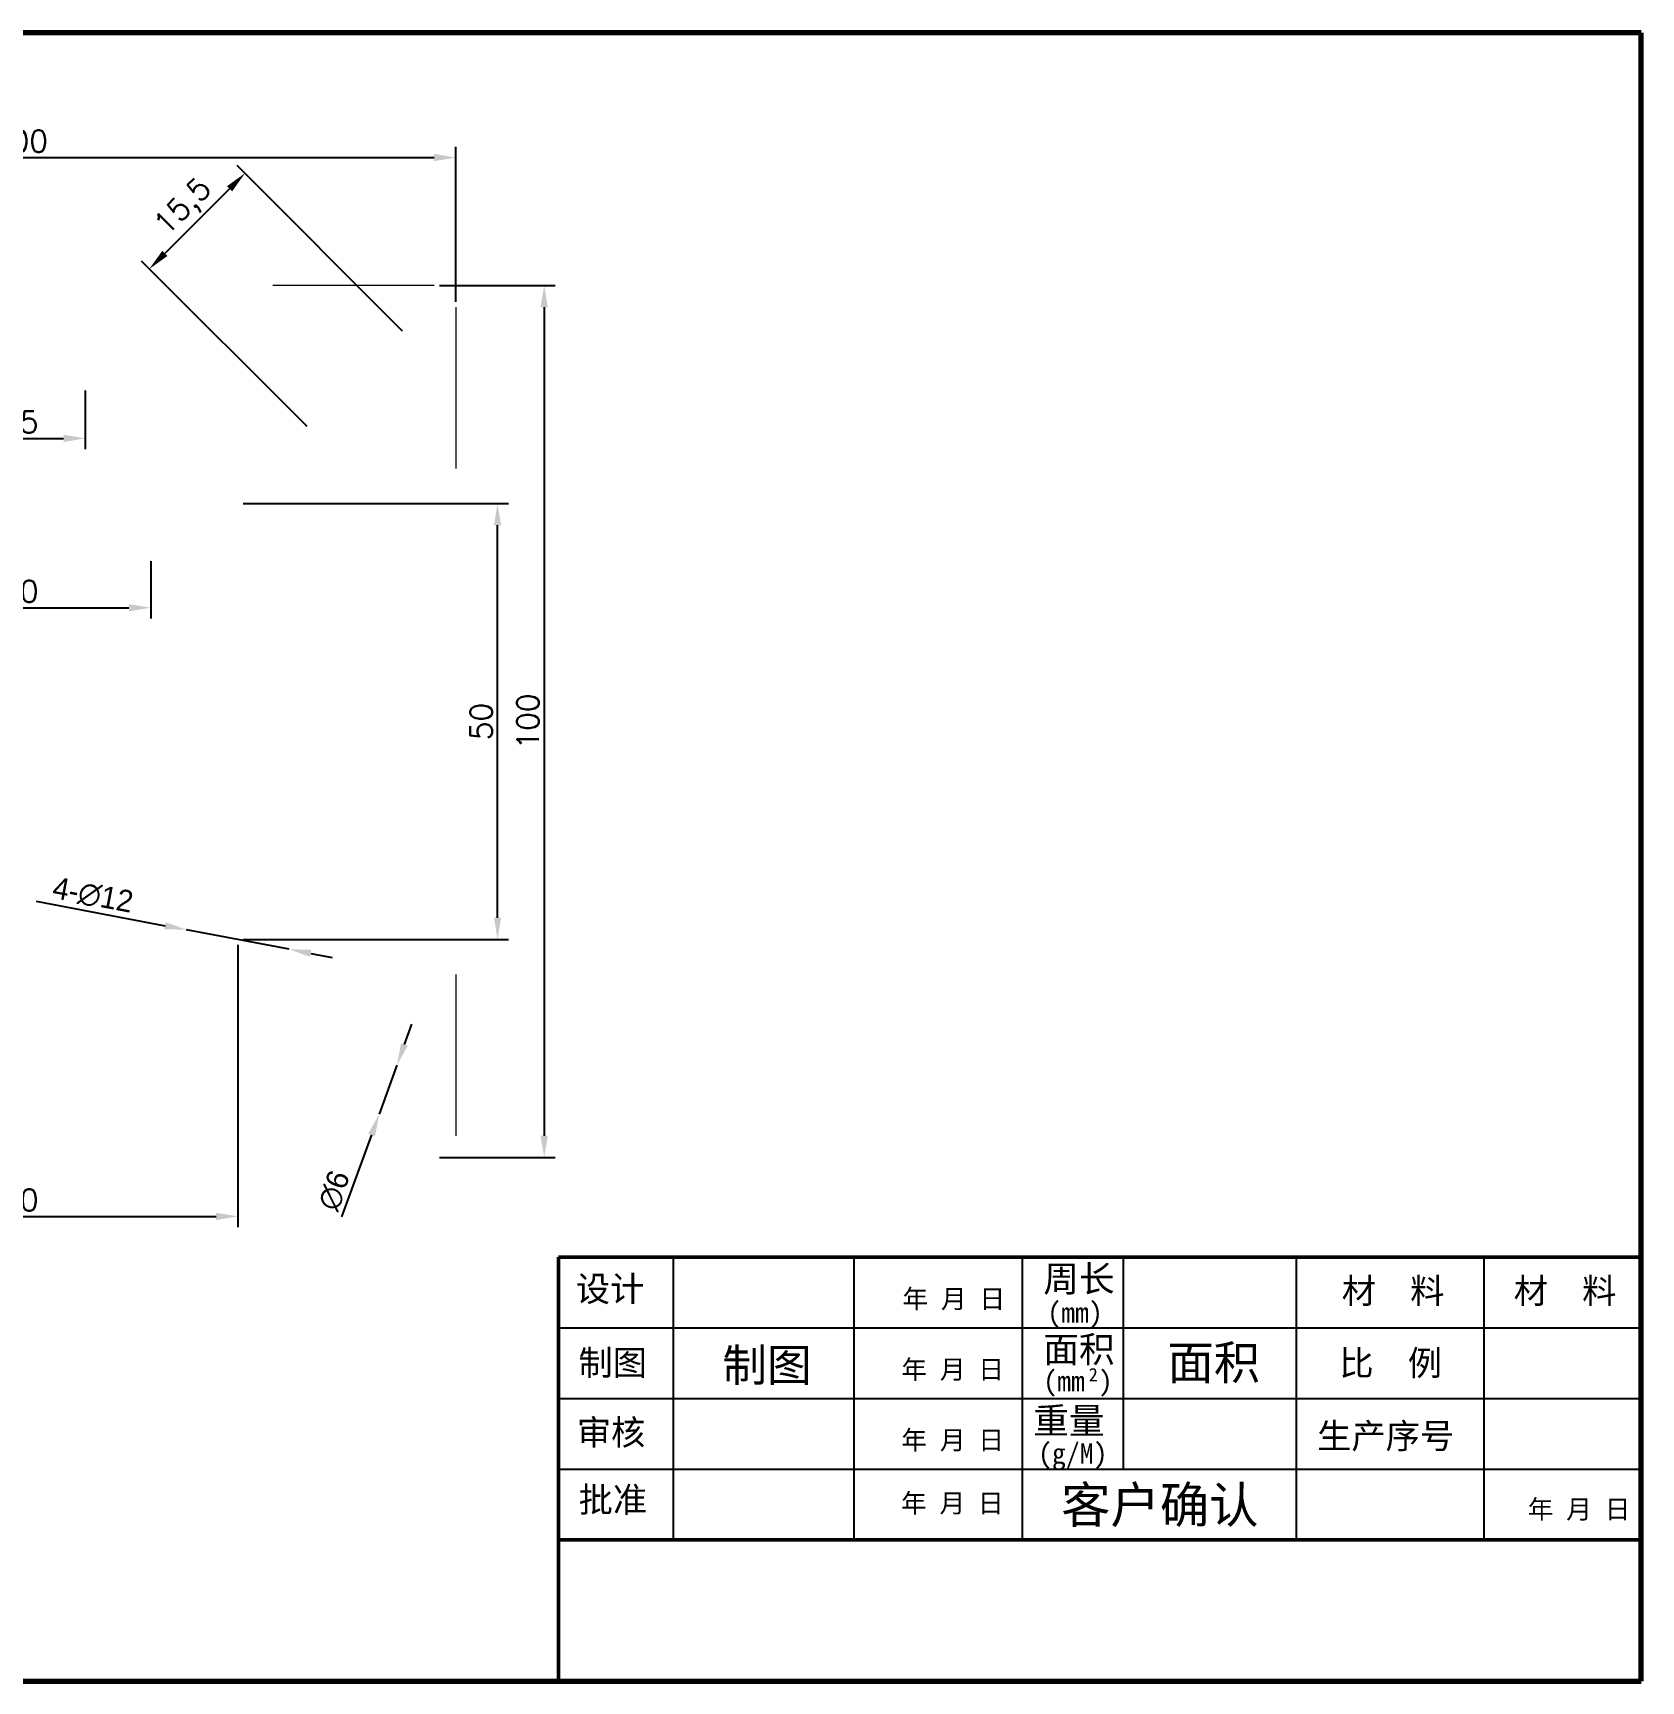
# Model space of a CAD drawing. Header units: millimetres. Extents: x 667 to 3290, y 428 to 2286.
# Drawn here: x 1370.8 to 1555.2, y 1030.2 to 1219.2 of the extents above; entities that cross this region are included whole.
import ezdxf

# ---------------------------------------------------------------- set-up
doc = ezdxf.new("R2010")
doc.units = ezdxf.units.MM
doc.layers.add('实体1', color=5, linetype='Continuous', lineweight=50)
doc.layers.add('标注层', color=210, linetype='Continuous', lineweight=0)
doc.layers.add('细线', color=100, linetype='Continuous')
doc.styles.get("Standard").update_dxf_attribs({"font": 'txt', "bigfont": 'gbcbig.shx'})
doc.styles.add('宋体', font='', dxfattribs={"height": 2.5})
doc.styles.add('文字', font='')
doc.styles.get('宋体').set_extended_font_data('SimSun')
doc.styles.get('文字').set_extended_font_data('KaiTi_GB2312')
doc.dimstyles.new('ISO-25', dxfattribs={"dimtxt": 2.5, "dimasz": 2.5, "dimexe": 1.25, "dimexo": 0.625, "dimtad": 1, "dimtxsty": 'Standard', "dimcen": 2.5, "dimadec": 0, "dimazin": 0, "dimtfac": 1, "dimtmove": 0, "dimatfit": 3, "dimfxl": 1, "dimarcsym": 0})

# ---------------------------------------------------------------- blocks, each defined once
blk = doc.blocks.new('*D659')
at = {"layer": 'DEFPOINTS', "color": 0, "transparency": 16777216}
for p in [(1419.34, 1204.87), (1319.34, 1187.7), (1419.34, 1187.7)]:
    blk.add_point(p, dxfattribs=at)
at = {"layer": '标注层', "color": 0, "lineweight": -2, "transparency": 16777216}
for p, q in [((1319.34, 1188.32), (1319.34, 1206.12)), ((1419.34, 1188.32), (1419.34, 1206.12)), ((1321.84, 1204.87), (1416.84, 1204.87))]:
    blk.add_line(p, q, dxfattribs=at)
at = {"layer": '标注层', "color": 0, "transparency": 16777216}
for points in [[(1321.84, 1205.29), (1321.84, 1204.46), (1319.34, 1204.87)], [(1416.84, 1205.29), (1416.84, 1204.46), (1419.34, 1204.87)]]:
    blk.add_solid(points, dxfattribs=at)
at = {"layer": '标注层', "color": 0, "transparency": 16777216, "insert": (1369.34, 1206.75), "char_height": 2.5, "attachment_point": 5}
blk.add_mtext('100', dxfattribs=at)
blk = doc.blocks.new('*D663')
at = {"layer": 'DEFPOINTS', "color": 0, "transparency": 16777216}
for p in [(1384.19, 1192.11), (1413.68, 1184.54), (1402.72, 1173.58)]:
    blk.add_point(p, dxfattribs=at)
at = {"layer": '标注层', "color": 0, "lineweight": -2, "transparency": 16777216}
for p, q in [((1413.23, 1184.98), (1394.27, 1203.95)), ((1393.38, 1201.3), (1385.96, 1193.87)), ((1402.27, 1174.02), (1383.3, 1192.99))]:
    blk.add_line(p, q, dxfattribs=at)
at = {"layer": '标注层', "color": 0, "transparency": 16777216}
for points in [[(1393.09, 1201.59), (1393.68, 1201), (1395.15, 1203.07)], [(1385.66, 1194.17), (1386.25, 1193.58), (1384.19, 1192.11)]]:
    blk.add_solid(points, dxfattribs=at)
at = {"layer": '标注层', "color": 0, "transparency": 16777216, "insert": (1388.2, 1199.06), "char_height": 2.5, "attachment_point": 5, "rotation": 45}
blk.add_mtext('15,5', dxfattribs=at)
blk = doc.blocks.new('*D665')
at = {"layer": 'DEFPOINTS', "color": 0, "transparency": 16777216}
for p in [(1361.84, 1178.8), (1376.84, 1178.8), (1376.84, 1172.67)]:
    blk.add_point(p, dxfattribs=at)
at = {"layer": '标注层', "color": 0, "lineweight": -2, "transparency": 16777216}
for p, q in [((1361.84, 1178.17), (1361.84, 1171.42)), ((1376.84, 1178.17), (1376.84, 1171.42)), ((1364.34, 1172.67), (1374.34, 1172.67))]:
    blk.add_line(p, q, dxfattribs=at)
at = {"layer": '标注层', "color": 0, "transparency": 16777216}
for points in [[(1364.34, 1173.09), (1364.34, 1172.25), (1361.84, 1172.67)], [(1374.34, 1173.09), (1374.34, 1172.25), (1376.84, 1172.67)]]:
    blk.add_solid(points, dxfattribs=at)
at = {"layer": '标注层', "color": 0, "transparency": 16777216, "insert": (1369.34, 1174.55), "char_height": 2.5, "attachment_point": 5}
blk.add_mtext('15', dxfattribs=at)
blk = doc.blocks.new('*D666')
at = {"layer": 'DEFPOINTS', "color": 0, "transparency": 16777216}
for p in [(1354.34, 1159.2), (1384.34, 1159.2), (1384.34, 1153.25)]:
    blk.add_point(p, dxfattribs=at)
at = {"layer": '标注层', "color": 0, "lineweight": -2, "transparency": 16777216}
for p, q in [((1354.34, 1158.57), (1354.34, 1152)), ((1384.34, 1158.57), (1384.34, 1152)), ((1356.84, 1153.25), (1381.84, 1153.25))]:
    blk.add_line(p, q, dxfattribs=at)
at = {"layer": '标注层', "color": 0, "transparency": 16777216}
for points in [[(1356.84, 1153.66), (1356.84, 1152.83), (1354.34, 1153.25)], [(1381.84, 1153.66), (1381.84, 1152.83), (1384.34, 1153.25)]]:
    blk.add_solid(points, dxfattribs=at)
at = {"layer": '标注层', "color": 0, "transparency": 16777216, "insert": (1369.34, 1155.12), "char_height": 2.5, "attachment_point": 5}
blk.add_mtext('30', dxfattribs=at)
blk = doc.blocks.new('*D667')
at = {"layer": 'DEFPOINTS', "color": 0, "transparency": 16777216}
for p in [(1344.34, 1115.2), (1394.34, 1115.2), (1394.34, 1083.45)]:
    blk.add_point(p, dxfattribs=at)
at = {"layer": '标注层', "color": 0, "lineweight": -2, "transparency": 16777216}
for p, q in [((1344.34, 1114.57), (1344.34, 1082.2)), ((1394.34, 1114.57), (1394.34, 1082.2)), ((1346.84, 1083.45), (1391.84, 1083.45))]:
    blk.add_line(p, q, dxfattribs=at)
at = {"layer": '标注层', "color": 0, "transparency": 16777216}
for points in [[(1346.84, 1083.86), (1346.84, 1083.03), (1344.34, 1083.45)], [(1391.84, 1083.86), (1391.84, 1083.03), (1394.34, 1083.45)]]:
    blk.add_solid(points, dxfattribs=at)
at = {"layer": '标注层', "color": 0, "transparency": 16777216, "insert": (1369.34, 1085.32), "char_height": 2.5, "attachment_point": 5}
blk.add_mtext('50', dxfattribs=at)
blk = doc.blocks.new('*D668')
at = {"layer": 'DEFPOINTS', "color": 0, "transparency": 16777216}
for p in [(1394.34, 1165.2), (1424.11, 1165.2), (1394.34, 1115.2)]:
    blk.add_point(p, dxfattribs=at)
at = {"layer": '标注层', "color": 0, "lineweight": -2, "transparency": 16777216}
for p, q in [((1394.96, 1165.2), (1425.36, 1165.2)), ((1424.11, 1117.7), (1424.11, 1162.7)), ((1394.96, 1115.2), (1425.36, 1115.2))]:
    blk.add_line(p, q, dxfattribs=at)
at = {"layer": '标注层', "color": 0, "transparency": 16777216}
for points in [[(1423.7, 1162.7), (1424.53, 1162.7), (1424.11, 1165.2)], [(1423.7, 1117.7), (1424.53, 1117.7), (1424.11, 1115.2)]]:
    blk.add_solid(points, dxfattribs=at)
at = {"layer": '标注层', "color": 0, "transparency": 16777216, "insert": (1422.24, 1140.2), "char_height": 2.5, "attachment_point": 5, "rotation": 90}
blk.add_mtext('50', dxfattribs=at)
blk = doc.blocks.new('*D669')
at = {"layer": 'DEFPOINTS', "color": 0, "transparency": 16777216}
for p in [(1416.84, 1190.2), (1416.84, 1090.2), (1429.46, 1090.2)]:
    blk.add_point(p, dxfattribs=at)
at = {"layer": '标注层', "color": 0, "lineweight": -2, "transparency": 16777216}
for p, q in [((1417.46, 1190.2), (1430.71, 1190.2)), ((1429.46, 1187.7), (1429.46, 1092.7)), ((1417.46, 1090.2), (1430.71, 1090.2))]:
    blk.add_line(p, q, dxfattribs=at)
at = {"layer": '标注层', "color": 0, "transparency": 16777216}
for points in [[(1429.04, 1187.7), (1429.88, 1187.7), (1429.46, 1190.2)], [(1429.04, 1092.7), (1429.88, 1092.7), (1429.46, 1090.2)]]:
    blk.add_solid(points, dxfattribs=at)
at = {"layer": '标注层', "color": 0, "transparency": 16777216, "insert": (1427.59, 1140.2), "char_height": 2.5, "attachment_point": 5, "rotation": 90}
blk.add_mtext('100', dxfattribs=at)
blk = doc.blocks.new('*D670')
at = {"layer": 'DEFPOINTS', "color": 0, "transparency": 16777216}
for p in [(1388.44, 1116.32), (1400.23, 1114.08)]:
    blk.add_point(p, dxfattribs=at)
at = {"layer": '标注层', "color": 0, "lineweight": -2, "transparency": 16777216}
for p, q in [((1371.19, 1119.6), (1385.99, 1116.78)), ((1400.23, 1114.08), (1388.44, 1116.32)), ((1402.69, 1113.61), (1405.14, 1113.14))]:
    blk.add_line(p, q, dxfattribs=at)
at = {"layer": '标注层', "color": 0, "transparency": 16777216}
for points in [[(1386.06, 1117.19), (1385.91, 1116.38), (1388.44, 1116.32)], [(1402.76, 1114.02), (1402.61, 1113.2), (1400.23, 1114.08)]]:
    blk.add_solid(points, dxfattribs=at)
at = {"layer": '标注层', "color": 0, "transparency": 16777216, "insert": (1377.71, 1120.27), "char_height": 2.5, "attachment_point": 5, "rotation": 349.2331}
blk.add_mtext('{\\fTunga|b0|i0|c0|p2;4-∅12}', dxfattribs=at)
blk = doc.blocks.new('*D674')
at = {"layer": 'DEFPOINTS', "color": 0, "transparency": 16777216}
for p in [(1412.58, 1100.8), (1410.53, 1095.16)]:
    blk.add_point(p, dxfattribs=at)
at = {"layer": '标注层', "color": 0, "lineweight": -2, "transparency": 16777216}
for p, q in [((1413.43, 1103.15), (1414.28, 1105.5)), ((1412.58, 1100.8), (1410.53, 1095.16)), ((1406.26, 1083.4), (1409.68, 1092.81))]:
    blk.add_line(p, q, dxfattribs=at)
at = {"layer": '标注层', "color": 0, "transparency": 16777216}
for points in [[(1413.04, 1103.29), (1413.82, 1103.01), (1412.58, 1100.8)], [(1409.29, 1092.95), (1410.07, 1092.67), (1410.53, 1095.16)]]:
    blk.add_solid(points, dxfattribs=at)
at = {"layer": '标注层', "color": 0, "transparency": 16777216, "insert": (1405.36, 1086.42), "char_height": 2.5, "attachment_point": 5, "rotation": 70.0484}
blk.add_mtext('{\\fTunga|b0|i0|c0|p2;∅6}', dxfattribs=at)

msp = doc.modelspace()

# ---------------------------------------------------------------- linework, layer by layer
at = {"layer": '实体1', "lineweight": 70}
for p, q in [((1555.244, 1219.162), (1287.944, 1219.162)), ((1555.244, 1030.162), (1555.244, 1219.162)), ((1287.944, 1030.162), (1555.244, 1030.162))]:
    msp.add_line(p, q, dxfattribs=at)
at = {"layer": '实体1'}
for p, q in [((1539.044, 1219.162), (1514.744, 1219.162)), ((1431.084, 1078.762), (1555.244, 1078.762)), ((1431.084, 1030.162), (1431.084, 1078.762)), ((1431.084, 1046.362), (1441.844, 1046.362)), ((1441.844, 1046.362), (1555.244, 1046.362))]:
    msp.add_line(p, q, dxfattribs=at)
at = {"layer": '标注层'}
for p, q in [((1416.835, 1190.197), (1398.335, 1190.197)), ((1419.335, 1187.697), (1419.335, 1169.197)), ((1419.335, 1111.197), (1419.335, 1092.697))]:
    msp.add_line(p, q, dxfattribs=at)
at = {"layer": '细线', "color": 5}
for p, q in [((1444.288, 1046.362), (1444.288, 1078.762)), ((1465.019, 1046.362), (1465.019, 1078.762)), ((1484.305, 1046.362), (1484.305, 1078.762)), ((1495.884, 1054.462), (1495.884, 1078.762)), ((1515.718, 1046.362), (1515.718, 1078.762)), ((1537.244, 1046.362), (1537.244, 1078.762)), ((1431.084, 1070.662), (1555.244, 1070.662)), ((1431.084, 1062.562), (1555.244, 1062.562)), ((1431.084, 1054.462), (1555.244, 1054.462))]:
    msp.add_line(p, q, dxfattribs=at)

# ---------------------------------------------------------------- texts
at = {"layer": '实体1'}
for s, height, style, p in [('周长', 2.9952, '宋体', (1486.701, 1074.798)), ('设计', 2.88, '宋体', (1433.084, 1073.702)), ('材  料', 2.88, '宋体', (1520.926, 1073.479)), ('材  料', 2.88, '宋体', (1540.645, 1073.479)), ('年 月 日', 2.16, '宋体', (1470.549, 1072.918)), ('(mm)', 2.34, '文字', (1487.151, 1071.261)), ('面积', 2.9952, '宋体', (1486.701, 1066.698)), ('制图', 2.88, '宋体', (1433.391, 1065.235)), ('制图', 3.744, '宋体', (1449.908, 1064.519)), ('面积', 3.8938, '宋体', (1500.931, 1064.742)), ('比  例', 2.88, '宋体', (1520.649, 1065.201)), ('年 月 日', 2.16, '宋体', (1470.415, 1064.818)), ('(mm )', 2.34, '文字', (1486.688, 1063.398)), ('2', 1.544, '文字', (1491.902, 1064.518)), ('审核', 2.88, '宋体', (1433.2, 1057.241)), ('重量', 2.9952, '宋体', (1485.552, 1058.52)), ('年 月 日', 2.16, '宋体', (1470.415, 1056.718)), ('生产序号', 2.88, '宋体', (1518.104, 1056.83)), ('(g/M)', 2.34, '文字', (1486.098, 1055.095)), ('批准', 2.88, '宋体', (1433.41, 1049.527)), ('客户确认', 4.1472, '宋体', (1488.746, 1048.291)), ('年 月 日', 2.16, '宋体', (1470.375, 1049.484)), ('年 月 日', 2.16, '宋体', (1542.245, 1048.785))]:
    msp.add_text(s, height=height, dxfattribs=dict(at, style=style)).set_placement(p)

# ---------------------------------------------------------------- dimensions: what is measured, and where the dimension line sits
at = {"layer": '标注层'}
for base, p1, p2, picture, middle in [((1419.335, 1204.873), (1319.335, 1187.697), (1419.335, 1187.697), '*D659', (1369.335, 1206.748)), ((1376.835, 1172.671), (1361.835, 1178.798), (1376.835, 1178.798), '*D665', (1369.335, 1174.546)), ((1384.335, 1153.248), (1354.335, 1159.197), (1384.335, 1159.197), '*D666', (1369.335, 1155.123)), ((1394.335, 1083.447), (1344.335, 1115.197), (1394.335, 1115.197), '*D667', (1369.335, 1085.322))]:
    dim = msp.add_linear_dim(base=base, p1=p1, p2=p2, dimstyle='ISO-25', dxfattribs=at)
    dim.commit()
    dim.dimension.update_dxf_attribs({"geometry": picture, "text_midpoint": middle})
dim = msp.add_aligned_dim(p1=(1413.676, 1184.538), p2=(1402.716, 1173.578), distance=-26.202, dimstyle='ISO-25', dxfattribs=at)
dim.commit()
dim.dimension.update_dxf_attribs({"geometry": '*D663', "text_midpoint": (1388.196, 1199.059)})
for base, p1, p2, picture, middle in [((1429.46, 1090.197), (1416.835, 1190.197), (1416.835, 1090.197), '*D669', (1427.585, 1140.197)), ((1424.113, 1165.197), (1394.335, 1115.197), (1394.335, 1165.197), '*D668', (1422.238, 1140.197))]:
    dim = msp.add_linear_dim(base=base, p1=p1, p2=p2, angle=90, dimstyle='ISO-25', dxfattribs=at)
    dim.commit()
    dim.dimension.update_dxf_attribs({"geometry": picture, "text_midpoint": middle})
dim = msp.add_diameter_dim_2p(p1=(1400.23, 1114.076), p2=(1388.441, 1116.318), text='{\\fTunga|b0|i0|c0|p2;4-<>}', dimstyle='ISO-25', dxfattribs=at)
dim.commit()
dim.dimension.update_dxf_attribs({"geometry": '*D670', "text_midpoint": (1377.71, 1120.267)})
dim = msp.add_diameter_dim_2p(p1=(1412.579, 1100.797), p2=(1410.531, 1095.157), text='{\\fTunga|b0|i0|c0|p2;<>}', dimstyle='ISO-25', dxfattribs=at)
dim.commit()
dim.dimension.update_dxf_attribs({"geometry": '*D674', "text_midpoint": (1407.126, 1085.777), "dimtype": 163})

doc.saveas('drawing.dxf')
